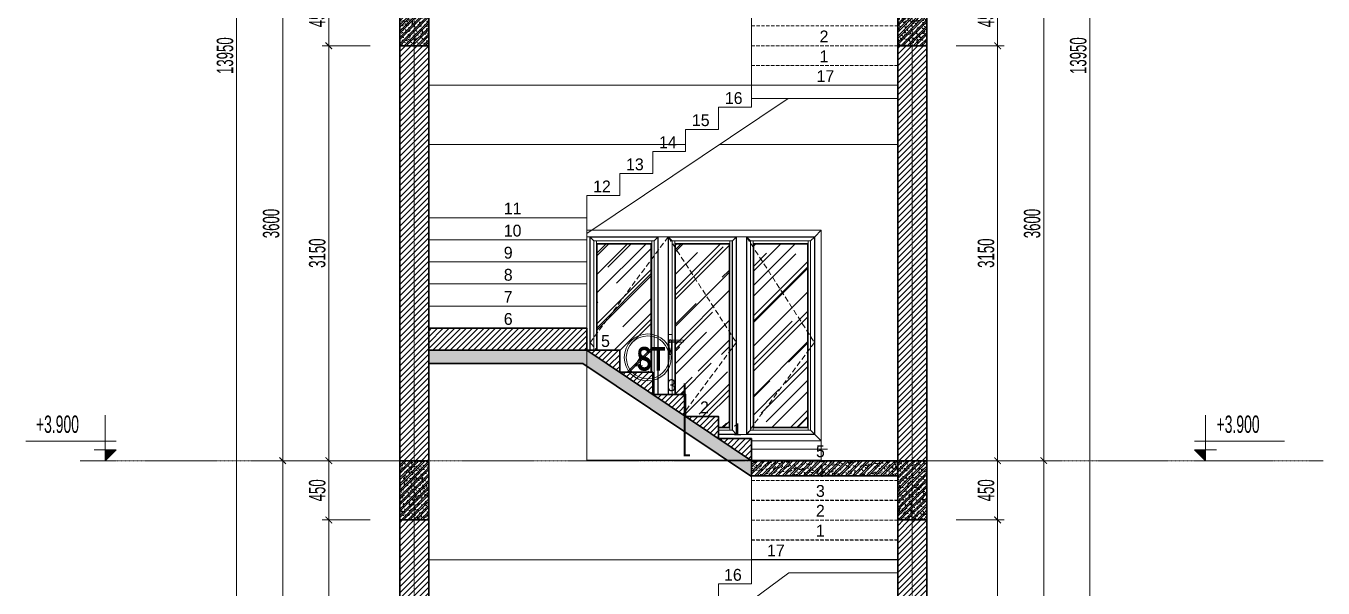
# Model space of a CAD drawing. Header units: millimetres. Extents: x 1336014 to 2939047, y -333549 to -60566.
# Drawn here: x 1497974 to 1507820, y -155129 to -150862 of the extents above; entities that cross this region are included whole.
import ezdxf
from ezdxf.enums import TextEntityAlignment as Align
from ezdxf.xclip import XClip

# ---------------------------------------------------------------- set-up
doc = ezdxf.new("R2010")
doc.units = ezdxf.units.MM
doc.header["$MEASUREMENT"] = 0
doc.header["$XCLIPFRAME"] = 2
for name, pattern in [('CENTER2', [1.125, 0.75, -0.125, 0.125, -0.125]), ('DASHED', [0.75, 0.5, -0.25]), ('HIDDEN', [0.375, 0.25, -0.125])]:
    doc.linetypes.add(name, pattern=pattern)
for name, color, linetype, lineweight in [('01.Cut', 255, 'Continuous', 35), ('02.Thay', 145, 'Continuous', 15), ('03.Manh', 251, 'Continuous', 13), ('04.Khuat', 250, 'HIDDEN', 18), ('06.betong', 2, 'Continuous', 35), ('08.Dim', 156, 'Continuous', 15), ('09.Hatch', 250, 'Continuous', 5), ('10.Text', 254, 'Continuous', 18), ('10.truc', 250, 'CENTER2', 20), ('CA.thay 145', 145, 'Continuous', 18), ('DIM', 252, 'Continuous', 20), ('manh 08', 8, 'Continuous', 9), ('noi that 15', 15, 'Continuous', 9), ('thay 145', 145, 'Continuous', 18)]:
    doc.layers.add(name, color=color, linetype=linetype, lineweight=lineweight)
doc.layers.add('text', color=7, linetype='Continuous')
doc.styles.add('AVANTH', font='')
doc.styles.add('AVANTHB', font='')
doc.styles.add('TT5_Text Dim', font='hoatbif.shx', dxfattribs={"width": 0.6})
doc.styles.get('AVANTH').set_extended_font_data('.VnAvantH')
doc.styles.get('AVANTHB').set_extended_font_data('.VnAvantH', bold=True)
doc.dimstyles.new('TT5_Dim 1-50', dxfattribs={"dimscale": 50, "dimtxt": 2.5, "dimasz": 1, "dimexe": 1, "dimexo": 0.5, "dimgap": 0.5, "dimtad": 1, "dimdec": 0, "dimzin": 0, "dimdsep": 46, "dimtxsty": 'TT5_Text Dim', "dimblk": 'ARCHTICK', "dimcen": 0, "dimdle": 1, "dimclrd": 256, "dimclre": 256, "dimclrt": 1, "dimadec": 0, "dimazin": 0, "dimtfac": 0.015, "dimtdec": 0, "dimtix": 1, "dimtmove": 2, "dimatfit": 3, "dimldrblk": 'DOT', "dimfxl": 1, "dimtolj": 1, "dimtzin": 0, "dimlwd": -1, "dimlwe": -1, "dimarcsym": 1})
pattern_1 = [(45, (598528.763, -172857.428), (-22.0970869, 22.0970869), [])]
pattern_2 = [(50, (598528.763, -172857.43), (64.5534164, -5.647692), [6.75, -74.25]), (355, (598528.76, -172857.43), (-12.48762, 67.697292), [5.4, -59.4]), (100.4514, (598534.14, -172857.9), (52.0658444, 62.049559), [5.736617, -63.10279]), (46.1842, (598528.76, -172839.43), (96.0516944, -14.896711), [10.125, -111.375]), (96.6356, (598536.77, -172840.67), (84.1196435, 87.670608), [8.604926, -94.65417]), (351.1842, (598528.76, -172839.43), (84.119575, 87.670674), [8.1, -89.1]), (21, (598537.763, -172843.93), (53.7216347, -36.2357002), [6.75, -74.25]), (326, (598537.76, -172843.93), (21.89838, 65.263504), [5.4, -59.4]), (71.4514, (598542.24, -172846.95), (75.6200366, 29.0277447), [5.736617, -63.10279]), (37.5, (598528.763, -172857.428), (1.094387, 29.96044684), [0, -58.68, 0, -60.3, 0, -59.625]), (7.5, (598528.763, -172857.428), (23.6762584, 35.4970541), [0, -34.38, 0, -57.33, 0, -22.725]), (327.5, (598508.693, -172857.428), (48.04401926, -2.02993846), [0, -22.5, 0, -70.2, 0, -93.15]), (317.5, (598499.693, -172857.428), (52.4867552, 9.0094484), [0, -29.25, 0, -46.62, 0, -66.15]), (45, (598528.763, -172857.428), (-23.8648539, 23.8648539), []), (45, (598544.673, -172857.428), (-23.8648539, 23.8648539), [])]

# ---------------------------------------------------------------- blocks, each defined once
blk = doc.blocks.new('A$C4E7C6F34')
at = {"layer": 'DIM'}
blk.add_hatch(color=256, dxfattribs=at).paths.add_polyline_path([(-38, 0), (-38, 138), (-178, 138)])
for p, q in [((-38, 576), (-38, 0)), ((964, 248), (-178, 248)), ((-178, 138), (101, 138)), ((-178, 138), (-38, 0)), ((-178, 0), (101, 0))]:
    blk.add_line(p, q, dxfattribs=at)
at = {"layer": 'text', "style": 'TT5_Text Dim', "flags": 8}
blk.add_attdef('%%P0.000', text='', height=220, dxfattribs=at).set_placement((102, 461), align=Align.MIDDLE_LEFT)
blk = doc.blocks.new('_ARCHTICK')
at = {"const_width": 0.15}
blk.add_lwpolyline([(-0.5, -0.5), (0.5, 0.5)], dxfattribs=at)
blk = doc.blocks.new('*D847')
at = {"layer": '08.Dim', "transparency": 16777216}
for p, q in [((1505349.7, -158112.4), (1505349.7, -154561.9)), ((1505036.2, -154611.9), (1505399.7, -154611.9)), ((1504836.2, -158062.4), (1505399.7, -158062.4))]:
    blk.add_line(p, q, dxfattribs=at)
at = {"layer": 'Defpoints', "color": 0, "transparency": 16777216}
for p in [(1505011.2, -154611.9), (1505349.7, -154611.9), (1504811.2, -158062.4)]:
    blk.add_point(p, dxfattribs=at)
at = {"layer": '08.Dim', "transparency": 16777216, "xscale": 50, "yscale": 50, "zscale": 50}
for p, rotation in [((1505349.7, -154611.9), 90), ((1505349.7, -158062.4), 270)]:
    blk.add_blockref('_ARCHTICK', p, dxfattribs=dict(at, rotation=rotation))
at = {"layer": '08.Dim', "color": 1, "transparency": 16777216, "insert": (1505262.2, -156337.2), "char_height": 125, "attachment_point": 5, "rotation": 90, "style": 'TT5_Text Dim'}
blk.add_mtext('\\A1;3450', dxfattribs=at)
blk = doc.blocks.new('_DOT')
blk.add_line((-0.5, 0), (-1, 0))
at = {"const_width": 0.5}
blk.add_lwpolyline([(-0.25, 0, 1), (0.25, 0, 1)], format="xyb", close=True, dxfattribs=at)
blk = doc.blocks.new('*D848')
at = {"layer": '08.Dim', "transparency": 16777216}
for p, q in [((1504975.7, -154161.9), (1505399.7, -154161.9)), ((1505349.7, -154661.9), (1505349.7, -154111.9)), ((1505036.2, -154611.9), (1505399.7, -154611.9))]:
    blk.add_line(p, q, dxfattribs=at)
at = {"layer": 'Defpoints', "color": 0, "transparency": 16777216}
for p in [(1504950.7, -154161.9), (1505349.7, -154161.9), (1505011.2, -154611.9)]:
    blk.add_point(p, dxfattribs=at)
at = {"layer": '08.Dim', "transparency": 16777216, "xscale": 50, "yscale": 50, "zscale": 50}
for p, rotation in [((1505349.7, -154161.9), 90), ((1505349.7, -154611.9), 270)]:
    blk.add_blockref('_ARCHTICK', p, dxfattribs=dict(at, rotation=rotation))
at = {"layer": '08.Dim', "color": 1, "transparency": 16777216, "insert": (1505262.2, -154386.9), "char_height": 125, "attachment_point": 5, "rotation": 90, "style": 'TT5_Text Dim'}
blk.add_mtext('\\A1;450', dxfattribs=at)
blk = doc.blocks.new('*D849')
at = {"layer": '08.Dim', "transparency": 16777216}
for p, q in [((1505036.2, -151011.5), (1505399.7, -151011.5)), ((1505349.7, -154211.9), (1505349.7, -150961.5)), ((1504975.7, -154161.9), (1505399.7, -154161.9))]:
    blk.add_line(p, q, dxfattribs=at)
at = {"layer": 'Defpoints', "color": 0, "transparency": 16777216}
for p in [(1505011.2, -151011.5), (1505349.7, -151011.5), (1504950.7, -154161.9)]:
    blk.add_point(p, dxfattribs=at)
at = {"layer": '08.Dim', "transparency": 16777216, "xscale": 50, "yscale": 50, "zscale": 50}
for p, rotation in [((1505349.7, -151011.5), 90), ((1505349.7, -154161.9), 270)]:
    blk.add_blockref('_ARCHTICK', p, dxfattribs=dict(at, rotation=rotation))
at = {"layer": '08.Dim', "color": 1, "transparency": 16777216, "insert": (1505262.2, -152586.7), "char_height": 125, "attachment_point": 5, "rotation": 90, "style": 'TT5_Text Dim'}
blk.add_mtext('\\A1;3150', dxfattribs=at)
blk = doc.blocks.new('*D850')
at = {"layer": '08.Dim', "transparency": 16777216}
for p, q in [((1505349.7, -151062.5), (1505349.7, -150512.5)), ((1504836.2, -150562.5), (1505399.7, -150562.5)), ((1505036.2, -151012.5), (1505399.7, -151012.5))]:
    blk.add_line(p, q, dxfattribs=at)
at = {"layer": 'Defpoints', "color": 0, "transparency": 16777216}
for p in [(1504811.2, -150562.5), (1505349.7, -150562.5), (1505011.2, -151012.5)]:
    blk.add_point(p, dxfattribs=at)
at = {"layer": '08.Dim', "transparency": 16777216, "xscale": 50, "yscale": 50, "zscale": 50}
for p, rotation in [((1505349.7, -150562.5), 90), ((1505349.7, -151012.5), 270)]:
    blk.add_blockref('_ARCHTICK', p, dxfattribs=dict(at, rotation=rotation))
at = {"layer": '08.Dim', "color": 1, "transparency": 16777216, "insert": (1505262.2, -150787.5), "char_height": 125, "attachment_point": 5, "rotation": 90, "style": 'TT5_Text Dim'}
blk.add_mtext('\\A1;450', dxfattribs=at)
blk = doc.blocks.new('*D855')
at = {"layer": '08.Dim', "transparency": 16777216}
for p, q in [((1505036.2, -154161.9), (1505749.7, -154161.9)), ((1505699.7, -158112.4), (1505699.7, -154111.9)), ((1505036.2, -158062.4), (1505749.7, -158062.4))]:
    blk.add_line(p, q, dxfattribs=at)
at = {"layer": 'Defpoints', "color": 0, "transparency": 16777216}
for p in [(1505011.2, -154161.9), (1505699.7, -154161.9), (1505011.2, -158062.4)]:
    blk.add_point(p, dxfattribs=at)
at = {"layer": '08.Dim', "transparency": 16777216, "xscale": 50, "yscale": 50, "zscale": 50}
for p, rotation in [((1505699.7, -154161.9), 90), ((1505699.7, -158062.4), 270)]:
    blk.add_blockref('_ARCHTICK', p, dxfattribs=dict(at, rotation=rotation))
at = {"layer": '08.Dim', "color": 1, "transparency": 16777216, "insert": (1505612.2, -156112.2), "char_height": 125, "attachment_point": 5, "rotation": 90, "style": 'TT5_Text Dim'}
blk.add_mtext('\\A1;3900', dxfattribs=at)
blk = doc.blocks.new('*D856')
at = {"layer": '08.Dim', "transparency": 16777216}
for p, q in [((1505699.7, -154211.9), (1505699.7, -150511.5)), ((1505036.2, -150561.5), (1505749.7, -150561.5)), ((1505036.2, -154161.9), (1505749.7, -154161.9))]:
    blk.add_line(p, q, dxfattribs=at)
at = {"layer": 'Defpoints', "color": 0, "transparency": 16777216}
for p in [(1505011.2, -150561.5), (1505699.7, -150561.5), (1505011.2, -154161.9)]:
    blk.add_point(p, dxfattribs=at)
at = {"layer": '08.Dim', "transparency": 16777216, "xscale": 50, "yscale": 50, "zscale": 50}
for p, rotation in [((1505699.7, -150561.5), 90), ((1505699.7, -154161.9), 270)]:
    blk.add_blockref('_ARCHTICK', p, dxfattribs=dict(at, rotation=rotation))
at = {"layer": '08.Dim', "color": 1, "transparency": 16777216, "insert": (1505612.2, -152361.7), "char_height": 125, "attachment_point": 5, "rotation": 90, "style": 'TT5_Text Dim'}
blk.add_mtext('\\A1;3600', dxfattribs=at)
blk = doc.blocks.new('*D860')
at = {"layer": '08.Dim', "transparency": 16777216}
for p, q in [((1505036.2, -144112.2), (1506099.7, -144112.2)), ((1506049.7, -158112.4), (1506049.7, -144062.2)), ((1505036.2, -158062.4), (1506099.7, -158062.4))]:
    blk.add_line(p, q, dxfattribs=at)
at = {"layer": 'Defpoints', "color": 0, "transparency": 16777216}
for p in [(1505011.2, -144112.2), (1506049.7, -144112.2), (1505011.2, -158062.4)]:
    blk.add_point(p, dxfattribs=at)
at = {"layer": '08.Dim', "transparency": 16777216, "xscale": 50, "yscale": 50, "zscale": 50}
for p, rotation in [((1506049.7, -144112.2), 90), ((1506049.7, -158062.4), 270)]:
    blk.add_blockref('_ARCHTICK', p, dxfattribs=dict(at, rotation=rotation))
at = {"layer": '08.Dim', "color": 1, "transparency": 16777216, "insert": (1505962.2, -151087.3), "char_height": 125, "attachment_point": 5, "rotation": 90, "style": 'TT5_Text Dim'}
blk.add_mtext('\\A1;13950', dxfattribs=at)
blk = doc.blocks.new('*D862')
at = {"layer": '08.Dim', "transparency": 16777216}
for p, q in [((1500272.7, -158112.4), (1500272.7, -154561.9)), ((1500586.2, -154611.9), (1500222.7, -154611.9)), ((1500586.2, -158062.4), (1500222.7, -158062.4))]:
    blk.add_line(p, q, dxfattribs=at)
at = {"layer": 'Defpoints', "color": 0, "transparency": 16777216}
for p in [(1500272.7, -154611.9), (1500611.2, -154611.9), (1500611.2, -158062.4)]:
    blk.add_point(p, dxfattribs=at)
at = {"layer": '08.Dim', "transparency": 16777216, "xscale": 50, "yscale": 50, "zscale": 50}
for p, rotation in [((1500272.7, -154611.9), 90), ((1500272.7, -158062.4), 270)]:
    blk.add_blockref('_ARCHTICK', p, dxfattribs=dict(at, rotation=rotation))
at = {"layer": '08.Dim', "color": 1, "transparency": 16777216, "insert": (1500185.2, -156337.2), "char_height": 125, "attachment_point": 5, "rotation": 90, "style": 'TT5_Text Dim'}
blk.add_mtext('\\A1;3450', dxfattribs=at)
blk = doc.blocks.new('*D863')
at = {"layer": '08.Dim', "transparency": 16777216}
for p, q in [((1500586.2, -154161.9), (1500222.7, -154161.9)), ((1500272.7, -154661.9), (1500272.7, -154111.9)), ((1500586.2, -154611.9), (1500222.7, -154611.9))]:
    blk.add_line(p, q, dxfattribs=at)
at = {"layer": 'Defpoints', "color": 0, "transparency": 16777216}
for p in [(1500272.7, -154161.9), (1500611.2, -154161.9), (1500611.2, -154611.9)]:
    blk.add_point(p, dxfattribs=at)
at = {"layer": '08.Dim', "transparency": 16777216, "xscale": 50, "yscale": 50, "zscale": 50}
for p, rotation in [((1500272.7, -154161.9), 90), ((1500272.7, -154611.9), 270)]:
    blk.add_blockref('_ARCHTICK', p, dxfattribs=dict(at, rotation=rotation))
at = {"layer": '08.Dim', "color": 1, "transparency": 16777216, "insert": (1500185.2, -154386.9), "char_height": 125, "attachment_point": 5, "rotation": 90, "style": 'TT5_Text Dim'}
blk.add_mtext('\\A1;450', dxfattribs=at)
blk = doc.blocks.new('*D864')
at = {"layer": '08.Dim', "transparency": 16777216}
for p, q in [((1500586.2, -151011.5), (1500222.7, -151011.5)), ((1500272.7, -154211.9), (1500272.7, -150961.5)), ((1500586.2, -154161.9), (1500222.7, -154161.9))]:
    blk.add_line(p, q, dxfattribs=at)
at = {"layer": 'Defpoints', "color": 0, "transparency": 16777216}
for p in [(1500272.7, -151011.5), (1500611.2, -151011.5), (1500611.2, -154161.9)]:
    blk.add_point(p, dxfattribs=at)
at = {"layer": '08.Dim', "transparency": 16777216, "xscale": 50, "yscale": 50, "zscale": 50}
for p, rotation in [((1500272.7, -151011.5), 90), ((1500272.7, -154161.9), 270)]:
    blk.add_blockref('_ARCHTICK', p, dxfattribs=dict(at, rotation=rotation))
at = {"layer": '08.Dim', "color": 1, "transparency": 16777216, "insert": (1500185.2, -152586.7), "char_height": 125, "attachment_point": 5, "rotation": 90, "style": 'TT5_Text Dim'}
blk.add_mtext('\\A1;3150', dxfattribs=at)
blk = doc.blocks.new('*D865')
at = {"layer": '08.Dim', "transparency": 16777216}
for p, q in [((1500272.7, -151062.5), (1500272.7, -150512.5)), ((1500586.2, -150562.5), (1500222.7, -150562.5)), ((1500586.2, -151012.5), (1500222.7, -151012.5))]:
    blk.add_line(p, q, dxfattribs=at)
at = {"layer": 'Defpoints', "color": 0, "transparency": 16777216}
for p in [(1500272.7, -150562.5), (1500611.2, -150562.5), (1500611.2, -151012.5)]:
    blk.add_point(p, dxfattribs=at)
at = {"layer": '08.Dim', "transparency": 16777216, "xscale": 50, "yscale": 50, "zscale": 50}
for p, rotation in [((1500272.7, -150562.5), 90), ((1500272.7, -151012.5), 270)]:
    blk.add_blockref('_ARCHTICK', p, dxfattribs=dict(at, rotation=rotation))
at = {"layer": '08.Dim', "color": 1, "transparency": 16777216, "insert": (1500185.2, -150787.5), "char_height": 125, "attachment_point": 5, "rotation": 90, "style": 'TT5_Text Dim'}
blk.add_mtext('\\A1;450', dxfattribs=at)
blk = doc.blocks.new('*D870')
at = {"layer": '08.Dim', "transparency": 16777216}
for p, q in [((1500586.2, -154161.9), (1499872.7, -154161.9)), ((1499922.7, -158112.4), (1499922.7, -154111.9)), ((1500586.2, -158062.4), (1499872.7, -158062.4))]:
    blk.add_line(p, q, dxfattribs=at)
at = {"layer": 'Defpoints', "color": 0, "transparency": 16777216}
for p in [(1499922.7, -154161.9), (1500611.2, -154161.9), (1500611.2, -158062.4)]:
    blk.add_point(p, dxfattribs=at)
at = {"layer": '08.Dim', "transparency": 16777216, "xscale": 50, "yscale": 50, "zscale": 50}
for p, rotation in [((1499922.7, -154161.9), 90), ((1499922.7, -158062.4), 270)]:
    blk.add_blockref('_ARCHTICK', p, dxfattribs=dict(at, rotation=rotation))
at = {"layer": '08.Dim', "color": 1, "transparency": 16777216, "insert": (1499835.2, -156112.2), "char_height": 125, "attachment_point": 5, "rotation": 90, "style": 'TT5_Text Dim'}
blk.add_mtext('\\A1;3900', dxfattribs=at)
blk = doc.blocks.new('*D871')
at = {"layer": '08.Dim', "transparency": 16777216}
for p, q in [((1499922.7, -154211.9), (1499922.7, -150511.5)), ((1500586.2, -150561.5), (1499872.7, -150561.5)), ((1500586.2, -154161.9), (1499872.7, -154161.9))]:
    blk.add_line(p, q, dxfattribs=at)
at = {"layer": 'Defpoints', "color": 0, "transparency": 16777216}
for p in [(1499922.7, -150561.5), (1500611.2, -150561.5), (1500611.2, -154161.9)]:
    blk.add_point(p, dxfattribs=at)
at = {"layer": '08.Dim', "transparency": 16777216, "xscale": 50, "yscale": 50, "zscale": 50}
for p, rotation in [((1499922.7, -150561.5), 90), ((1499922.7, -154161.9), 270)]:
    blk.add_blockref('_ARCHTICK', p, dxfattribs=dict(at, rotation=rotation))
at = {"layer": '08.Dim', "color": 1, "transparency": 16777216, "insert": (1499835.2, -152361.7), "char_height": 125, "attachment_point": 5, "rotation": 90, "style": 'TT5_Text Dim'}
blk.add_mtext('\\A1;3600', dxfattribs=at)
blk = doc.blocks.new('*D875')
at = {"layer": '08.Dim', "transparency": 16777216}
for p, q in [((1500586.2, -144112.2), (1499522.7, -144112.2)), ((1499572.7, -158112.4), (1499572.7, -144062.2)), ((1500586.2, -158062.4), (1499522.7, -158062.4))]:
    blk.add_line(p, q, dxfattribs=at)
at = {"layer": 'Defpoints', "color": 0, "transparency": 16777216}
for p in [(1499572.7, -144112.2), (1500611.2, -144112.2), (1500611.2, -158062.4)]:
    blk.add_point(p, dxfattribs=at)
at = {"layer": '08.Dim', "transparency": 16777216, "xscale": 50, "yscale": 50, "zscale": 50}
for p, rotation in [((1499572.7, -144112.2), 90), ((1499572.7, -158062.4), 270)]:
    blk.add_blockref('_ARCHTICK', p, dxfattribs=dict(at, rotation=rotation))
at = {"layer": '08.Dim', "color": 1, "transparency": 16777216, "insert": (1499485.2, -151087.3), "char_height": 125, "attachment_point": 5, "rotation": 90, "style": 'TT5_Text Dim'}
blk.add_mtext('\\A1;13950', dxfattribs=at)
blk = doc.blocks.new('A$C31C4286B')
at = {"layer": 'manh 08', "color": 8}
blk.add_circle((492, 948), 274, dxfattribs=at)
at = {"layer": 'noi that 15', "color": 2, "ltscale": 5}
blk.add_lwpolyline([(61, 644, 22.4, 22.4, 0), (61, -194, 22.4, 22.4, 0), (0, -194, 0, 0, 0), (0, 948, 0, 0, 0), (218, 948, 0, 0, 0)], format="xyseb", dxfattribs=at)
at = {"layer": 'thay 145'}
blk.add_circle((492, 948), 251, dxfattribs=at)
blk = doc.blocks.new('Khóa cửa sổ hệ 55')
at = {"color": 252}
for p, q in [((-10, -50), (-6.7, -147.1)), ((10, -50), (6.7, -147.1)), ((70.9, -92.6), (65.1, -98.6)), ((70.9, -92.6), (67.8, -100.3)), ((-3.7, -150), (3.7, -150)), ((42.6, -120.9), (48.6, -115.1)), ((42.6, -120.9), (50.3, -117.8))]:
    blk.add_line(p, q, dxfattribs=at)
for p, q in [((0, -40), (97.1, -43.3)), ((0, -60), (97.1, -56.7)), ((100, -53.7), (100, -46.3))]:
    blk.add_line(p, q)
blk.add_lwpolyline([(-8.3, -100), (-10.5, -100, -0.414214), (-13.5, -97), (-13.5, -3, -0.414214), (-10.5, 0), (10.5, 0, -0.414214), (13.5, -3), (13.5, -97, -0.414214), (10.5, -100), (8.3, -100)], format="xyb")
for centre, radius, start, end in [((0, -50), 10, 356.12929, 183.87071), ((0, -50), 82.7, 301.00842, 328.99158), ((-3.7, -147), 3, 181.93536, 270), ((3.7, -147), 3, 270, 358.06464)]:
    blk.add_arc(centre, radius, start, end, dxfattribs=at)
for centre, radius, start, end in [((0, -50), 10, 86.12929, 273.87071), ((97, -46.3), 3, 0, 88.06464), ((97, -53.7), 3, 271.93536, 0)]:
    blk.add_arc(centre, radius, start, end)
blk = doc.blocks.new('8oioio')
at = {"layer": '03.Manh', "ltscale": 0.1}
h = blk.add_hatch(dxfattribs=at)
h.set_pattern_fill('AR-RROOF', color=256, scale=200, angle=45)
h.paths.add_polyline_path([(894840, 17225.3), (895247.9, 17225.3), (895247.9, 15835.3), (894840, 15835.3)])
h = blk.add_hatch(dxfattribs=at)
h.set_pattern_fill('AR-RROOF', color=256, scale=200, angle=45)
h.paths.add_polyline_path([(895432.9, 17225.3), (895840.8, 17225.3), (895840.8, 15835.3), (895432.9, 15835.3)])
h = blk.add_hatch(dxfattribs=at)
h.set_pattern_fill('AR-RROOF', color=256, scale=200, angle=45)
h.paths.add_polyline_path([(896027.5, 17225.3), (896435.4, 17225.3), (896435.4, 15835.3), (896027.5, 15835.3)])
h = blk.add_hatch(dxfattribs=at)
h.set_pattern_fill('AR-RROOF', color=256, scale=200, angle=45)
h.paths.add_polyline_path([(896622.1, 17225.3), (897030, 17225.3), (897030, 15835.3), (896622.1, 15835.3)])
at = {"layer": '03.Manh'}
for p, q in [((895302.9, 15780.3), (895302.9, 17280.3)), ((895377.9, 15780.3), (895377.9, 17280.3)), ((895897.5, 15780.3), (895897.5, 17280.3)), ((895972.5, 15780.3), (895972.5, 17280.3)), ((896492.1, 15780.3), (896492.1, 17280.3)), ((896567.1, 15780.3), (896567.1, 17280.3)), ((895974.7, 16487.8), (896070.3, 16487.8))]:
    blk.add_line(p, q, dxfattribs=at)
for points in [[(894735, 17330.3), (897135, 17330.3), (897135, 15730.3), (894735, 15730.3)], [(894735, 17330.3), (894785, 17280.3), (894785, 15780.3), (894735, 15730.3)], [(894735, 17330.3), (897135, 17330.3), (897085, 17280.3), (894785, 17280.3)], [(897135, 17330.3), (897085, 17280.3), (897085, 15780.3), (897135, 15730.3)], [(894787.2, 17278.1), (894816.2, 17249.1), (894816.2, 15811.5), (894787.2, 15782.5)], [(894787.2, 17278.1), (895300.7, 17278.1), (895271.7, 17249.1), (894816.2, 17249.1)], [(894816.2, 17249.1), (894835, 17249.1), (894835, 15811.5), (894816.2, 15811.5)], [(895252.9, 17249.1), (894835, 17249.1), (894835, 17230.3), (895252.9, 17230.3)], [(895252.9, 15811.5), (895271.7, 15811.5), (895271.7, 17249.1), (895252.9, 17249.1)], [(895271.7, 17249.1), (895300.7, 17278.1), (895300.7, 15782.5), (895271.7, 15811.5)], [(895380.1, 17278.1), (895409.1, 17249.1), (895409.1, 15811.5), (895380.1, 15782.5)], [(895380.1, 17278.1), (895895.3, 17278.1), (895866.3, 17249.1), (895409.1, 17249.1)], [(895409.1, 17249.1), (895427.9, 17249.1), (895427.9, 15811.5), (895409.1, 15811.5)], [(895847.5, 17249.1), (895427.9, 17249.1), (895427.9, 17230.3), (895847.5, 17230.3)], [(895847.5, 15811.5), (895866.3, 15811.5), (895866.3, 17249.1), (895847.5, 17249.1)], [(895866.3, 17249.1), (895895.3, 17278.1), (895895.3, 15782.5), (895866.3, 15811.5)], [(895974.7, 17278.1), (896003.7, 17249.1), (896003.7, 15811.5), (895974.7, 15782.5)], [(895974.7, 17278.1), (896489.9, 17278.1), (896460.9, 17249.1), (896003.7, 17249.1)], [(896003.7, 17249.1), (896022.5, 17249.1), (896022.5, 15811.5), (896003.7, 15811.5)], [(896440.4, 17249.1), (896022.5, 17249.1), (896022.5, 17230.3), (896440.4, 17230.3)], [(896440.4, 15811.5), (896459.2, 15811.5), (896459.2, 17249.1), (896440.4, 17249.1)], [(896460.9, 17249.1), (896489.9, 17278.1), (896489.9, 15782.5), (896460.9, 15811.5)], [(896569.3, 17278.1), (896598.3, 17249.1), (896598.3, 15811.5), (896569.3, 15782.5)], [(896569.3, 17278.1), (897082.8, 17278.1), (897053.8, 17249.1), (896598.3, 17249.1)], [(896598.3, 17249.1), (896617.1, 17249.1), (896617.1, 15811.5), (896598.3, 15811.5)], [(897035, 17249.1), (896617.1, 17249.1), (896617.1, 17230.3), (897035, 17230.3)], [(897035, 15811.5), (897053.8, 15811.5), (897053.8, 17249.1), (897035, 17249.1)], [(897053.8, 15811.5), (897082.8, 15782.5), (897082.8, 17278.1), (897053.8, 17249.1)], [(894840, 17225.3), (895247.9, 17225.3), (895247.9, 15835.3), (894840, 15835.3)], [(895432.9, 17225.3), (895840.8, 17225.3), (895840.8, 15835.3), (895432.9, 15835.3)], [(896027.5, 17225.3), (896435.4, 17225.3), (896435.4, 15835.3), (896027.5, 15835.3)], [(896622.1, 17225.3), (897030, 17225.3), (897030, 15835.3), (896622.1, 15835.3)], [(897135, 15730.3), (894735, 15730.3), (894785, 15780.3), (897085, 15780.3)], [(894816.2, 15811.5), (895271.7, 15811.5), (895300.7, 15782.5), (894787.2, 15782.5)], [(894835, 15830.3), (895252.9, 15830.3), (895252.9, 15811.5), (894835, 15811.5)], [(895409.1, 15811.5), (895866.3, 15811.5), (895895.3, 15782.5), (895380.1, 15782.5)], [(895427.9, 15830.3), (895847.5, 15830.3), (895847.5, 15811.5), (895427.9, 15811.5)], [(896003.7, 15811.5), (896460.9, 15811.5), (896489.9, 15782.5), (895974.7, 15782.5)], [(896022.5, 15830.3), (896440.4, 15830.3), (896440.4, 15811.5), (896022.5, 15811.5)], [(896598.3, 15811.5), (897053.8, 15811.5), (897082.8, 15782.5), (896569.3, 15782.5)], [(896617.1, 15830.3), (897035, 15830.3), (897035, 15811.5), (896617.1, 15811.5)]]:
    blk.add_lwpolyline(points, close=True, dxfattribs=at)
at = {"layer": '03.Manh', "linetype": 'DASHED', "ltscale": 80}
for points in [[(895300.7, 17278.1), (894787.2, 16478.1), (895300.7, 15782.5)], [(895972.5, 17280.3), (895380.1, 16478.1), (895972.5, 15780.3)], [(895974.7, 17278.1), (896489.9, 16478.1), (895974.7, 15782.5)], [(896569.3, 17278.1), (897082.8, 16478.1), (896569.3, 15782.5)]]:
    blk.add_lwpolyline(points, dxfattribs=at)
at = {"layer": '03.Manh'}
blk.add_blockref('Khóa cửa sổ hệ 55', (895988.4, 16537.8), dxfattribs=at)

msp = doc.modelspace()

# ---------------------------------------------------------------- hatches: boundary and pattern name
at = {"layer": '09.Hatch', "ltscale": 50}
h = msp.add_hatch(dxfattribs=at)
h.set_pattern_fill('BTCT', color=256, scale=9, style=0)
h.set_pattern_definition(pattern_2)
h.paths.add_polyline_path([(1500811.2, -150562.5), (1501031.2, -150562.5), (1501031.2, -151012.5), (1500811.2, -151012.5)])
h = msp.add_hatch(dxfattribs=at)
h.set_pattern_fill('BTCT', color=256, scale=9, style=0)
h.set_pattern_definition(pattern_2)
h.paths.add_polyline_path([(1504811.2, -150562.5), (1504591.2, -150562.5), (1504591.2, -151012.5), (1504811.2, -151012.5)])
h = msp.add_hatch(dxfattribs=at)
h.set_pattern_fill('TUONGXAY', color=256, scale=250, style=0)
h.set_pattern_definition(pattern_1)
h.paths.add_polyline_path([(1500811.2, -151012.5), (1501031.2, -151012.5), (1501031.2, -154161.9), (1500811.2, -154161.9)])
h = msp.add_hatch(dxfattribs=at)
h.set_pattern_fill('TUONGXAY', color=256, scale=250, style=0)
h.set_pattern_definition(pattern_1)
h.paths.add_polyline_path([(1504591.2, -151012.5), (1504811.2, -151012.5), (1504811.2, -154161.9), (1504591.2, -154161.9)])
h = msp.add_hatch(dxfattribs=at)
h.set_pattern_fill('TUONGXAY', color=256, scale=250, style=0)
h.set_pattern_definition([(45, (598528.763, -172769), (-22.0970869, 22.0970869), [])])
h.paths.add_polyline_path([(1501031.2, -153155.9), (1502231.2, -153155.9), (1502231.2, -153323.6), (1501031.2, -153323.6)])
h = msp.add_hatch(dxfattribs=at)
h.set_pattern_fill('BTCT', color=256, scale=10, style=0)
h.set_pattern_definition([(50, (-295173.97, -101000.705), (71.7260183, -6.2752135), [7.5, -82.5]), (355, (-295173.97, -101000.705), (-13.8751334, 75.2192134), [6, -66]), (100.4514, (-295167.994, -101001.23), (57.8509382, 68.9439542), [6.374019, -70.1142112]), (46.1842, (-295173.97, -100980.705), (106.724105, -16.5519014), [11.25, -123.75]), (96.6356, (-295165.08, -100982.08), (93.4662706, 97.411787), [9.561029, -105.1713]), (351.1842, (-295173.97, -100980.7), (93.4661945, 97.41186), [9, -99]), (21, (-295163.97, -100985.705), (59.6907052, -40.261889), [7.5, -82.5]), (326, (-295163.97, -100985.705), (24.3315332, 72.5150045), [6, -66]), (71.4514, (-295159, -100989.06), (84.0222629, 32.2530497), [6.374019, -70.1142112]), (37.5, (-295173.97, -101000.705), (1.21598553, 33.2893854), [0, -65.2, 0, -67, 0, -66.25]), (7.5, (-295173.97, -101000.705), (26.30695374, 39.4411712), [0, -38.2, 0, -63.7, 0, -25.25]), (327.5, (-295196.27, -101000.705), (53.3822436, -2.25548717), [0, -25, 0, -78, 0, -103.5]), (317.5, (-295206.27, -101000.705), (58.3186169, 10.0104982), [0, -32.5, 0, -51.8, 0, -73.5]), (45, (-295173.97, -101000.705), (-26.5165043, 26.5165043), []), (45, (-295156.294, -101000.705), (-26.5165043, 26.5165043), [])])
h.paths.add_polyline_path([(1501031.2, -153323.6), (1501031.2, -153423.6), (1502200.7, -153423.6), (1503481.2, -154282.8), (1503481.2, -154162.4), (1502231.2, -153323.6)])
h = msp.add_hatch(dxfattribs=at)
h.set_pattern_fill('TUONGXAY', color=256, scale=250, style=0)
h.set_pattern_definition([(45, (-295173.97, -101000.705), (-22.0970869, 22.0970869), [])])
h.paths.add_polyline_path([(1502231.2, -153323.6), (1503481.2, -154162.4), (1503481.2, -153994.3), (1503231.2, -153994.3), (1503231.2, -153826.6), (1502981.2, -153826.6), (1502981.2, -153658.9), (1502731.2, -153658.9), (1502731.2, -153491.2), (1502481.2, -153491.2), (1502481.2, -153323.6)])
h = msp.add_hatch(dxfattribs=at)
h.set_pattern_fill('BTCT', color=256, scale=9, style=0)
h.set_pattern_definition(pattern_2)
h.paths.add_polyline_path([(1500811.2, -154161.9), (1501031.2, -154161.9), (1501031.2, -154611.9), (1500811.2, -154611.9)])
h = msp.add_hatch(dxfattribs=at)
h.set_pattern_fill('BTCT', color=256, scale=10, style=0)
h.set_pattern_definition([(50, (598528.763, -172857.43), (71.7260183, -6.2752135), [7.5, -82.5]), (355, (598528.76, -172857.43), (-13.8751334, 75.2192134), [6, -66]), (100.4514, (598534.74, -172857.95), (57.850938, 68.943954), [6.374019, -70.114211]), (46.1842, (598528.76, -172837.43), (106.724105, -16.5519014), [11.25, -123.75]), (96.6356, (598537.66, -172838.81), (93.46627, 97.411787), [9.561029, -105.1713]), (351.1842, (598528.76, -172837.43), (93.466195, 97.41186), [9, -99]), (21, (598538.763, -172842.43), (59.6907052, -40.261889), [7.5, -82.5]), (326, (598538.76, -172842.43), (24.331533, 72.5150045), [6, -66]), (71.4514, (598543.74, -172845.78), (84.022263, 32.2530497), [6.374019, -70.114211]), (37.5, (598528.763, -172857.428), (1.2159855, 33.2893854), [0, -65.2, 0, -67, 0, -66.25]), (7.5, (598528.763, -172857.428), (26.3069537, 39.4411712), [0, -38.2, 0, -63.7, 0, -25.25]), (327.5, (598506.463, -172857.428), (53.3822436, -2.2554872), [0, -25, 0, -78, 0, -103.5]), (317.5, (598496.463, -172857.43), (58.318617, 10.0104982), [0, -32.5, 0, -51.8, 0, -73.5]), (45, (598528.763, -172857.428), (-26.5165043, 26.5165043), []), (45, (598546.44, -172857.428), (-26.5165043, 26.5165043), [])])
h.paths.add_polyline_path([(1503481.2, -154161.9), (1504591.2, -154161.9), (1504591.2, -154276.9), (1503481.2, -154276.9)])
h = msp.add_hatch(dxfattribs=at)
h.set_pattern_fill('BTCT', color=256, scale=9, style=0)
h.set_pattern_definition(pattern_2)
h.paths.add_polyline_path([(1504811.2, -154161.9), (1504591.2, -154161.9), (1504591.2, -154611.9), (1504811.2, -154611.9)])
h = msp.add_hatch(dxfattribs=at)
h.set_pattern_fill('TUONGXAY', color=256, scale=250, style=0)
h.set_pattern_definition([(45, (317024.273, -41542.795), (-22.0970869, 22.0970869), [])])
h.paths.add_polyline_path([(1501031.2, -154611.9), (1500811.2, -154611.9), (1500811.2, -157050.7), (1501031.2, -157050.7)])
h = msp.add_hatch(dxfattribs=at)
h.set_pattern_fill('TUONGXAY', color=256, scale=250, style=0)
h.set_pattern_definition(pattern_1)
h.paths.add_polyline_path([(1504591.2, -154611.9), (1504811.2, -154611.9), (1504811.2, -158062.4), (1504591.2, -158062.4)])

# ---------------------------------------------------------------- linework, layer by layer
at = {"layer": '01.Cut'}
for points in [[(1500811.2, -151012.5), (1501031.2, -151012.5), (1501031.2, -154161.9), (1500811.2, -154161.9)], [(1504591.2, -151012.5), (1504811.2, -151012.5), (1504811.2, -154161.9), (1504591.2, -154161.9)], [(1501031.2, -153155.9), (1502231.2, -153155.9), (1502231.2, -153323.6), (1501031.2, -153323.6)], [(1501031.2, -154611.9), (1500811.2, -154611.9), (1500811.2, -157050.7), (1501031.2, -157050.7)], [(1504591.2, -154611.9), (1504811.2, -154611.9), (1504811.2, -158062.4), (1504591.2, -158062.4)]]:
    msp.add_lwpolyline(points, close=True, dxfattribs=at)
msp.add_lwpolyline([(1502231.2, -153323.6), (1503481.2, -154162.4), (1503481.2, -153994.3), (1503231.2, -153994.3), (1503231.2, -153826.6), (1502981.2, -153826.6), (1502981.2, -153658.9), (1502731.2, -153658.9), (1502731.2, -153491.2), (1502481.2, -153491.2), (1502481.2, -153323.6), (1502231.2, -153323.6)], dxfattribs=at)
at = {"layer": '02.Thay'}
for points in [[(1503481.2, -150677.5), (1504591.2, -150677.5), (1504591.2, -151412.5), (1503481.2, -151412.5)], [(1501031.2, -152317.5), (1502231.2, -152317.5), (1502231.2, -152485.2), (1501031.2, -152485.2)], [(1504011.2, -152412.2), (1502231.2, -152412.2), (1502231.2, -154159.2), (1504011.2, -154159.2)], [(1501031.2, -152485.2), (1502231.2, -152485.2), (1502231.2, -152652.9), (1501031.2, -152652.9)], [(1501031.2, -152652.9), (1502231.2, -152652.9), (1502231.2, -152820.5), (1501031.2, -152820.5)], [(1501031.2, -152820.5), (1502231.2, -152820.5), (1502231.2, -152988.2), (1501031.2, -152988.2)], [(1501031.2, -152988.2), (1502231.2, -152988.2), (1502231.2, -153155.9), (1501031.2, -153155.9)], [(1503481.2, -154276.9), (1504591.2, -154276.9), (1504591.2, -154912.5), (1503481.2, -154912.5)]]:
    msp.add_lwpolyline(points, close=True, dxfattribs=at)
for points in [[(1502231.2, -152317.5), (1502231.2, -152149.8), (1502481.2, -152149.8), (1502481.2, -151982.2), (1502731.2, -151982.2), (1502731.2, -151814.5), (1502981.2, -151814.5), (1502981.2, -151646.8), (1503231.2, -151646.8), (1503231.2, -151479.1), (1503481.2, -151479.1), (1503481.2, -151312.5), (1503481.2, -151245.7)], [(1503481.2, -151312.5), (1504591.2, -151312.5)], [(1502231.2, -152437.9), (1503760.1, -151412.5), (1504591.2, -151412.5)], [(1502731.2, -153658.9), (1502731.2, -153491.2), (1502481.2, -153491.2), (1502481.2, -153323.6), (1502231.2, -153323.6)], [(1502231.2, -153323.6), (1503481.2, -154162.4)], [(1501031.2, -153423.6), (1502200.7, -153423.6), (1503481.2, -154282.8)], [(1503481.2, -154161.9), (1503481.2, -153994.3), (1503231.2, -153994.3), (1503231.2, -153826.6), (1502981.2, -153826.6), (1502981.2, -153658.9), (1502731.2, -153658.9)], [(1502231.2, -156024.2), (1502231.2, -155838.9), (1502481.2, -155838.9), (1502481.2, -155653.6), (1502731.2, -155653.6), (1502731.2, -155468.3), (1502981.2, -155468.3), (1502981.2, -155283), (1503231.2, -155283), (1503231.2, -155097.8), (1503481.2, -155097.8), (1503481.2, -154912.5), (1504591.2, -154912.5)], [(1503481.2, -154911.9), (1504591.2, -154911.9)], [(1502231.2, -156148.7), (1503764.2, -155012.5), (1504591.2, -155012.5)]]:
    msp.add_lwpolyline(points, dxfattribs=at)
at = {"layer": '03.Manh'}
for points in [[(1502981.2, -151762.5), (1501031.2, -151762.5), (1501031.2, -151312.5), (1504591.2, -151312.5), (1504591.2, -151762.5), (1503238.3, -151762.5)], [(1502981.2, -155364.4), (1501031.2, -155364.4), (1501031.2, -154914.4), (1504591.2, -154914.4), (1504591.2, -155364.4), (1503289.4, -155364.4)]]:
    msp.add_lwpolyline(points, dxfattribs=at)
at = {"layer": '04.Khuat', "ltscale": 100}
for points in [[(1503481.2, -150861.9), (1504591.2, -150861.9), (1504591.2, -151012), (1503481.2, -151012)], [(1503481.2, -151012), (1504591.2, -151012), (1504591.2, -151162), (1503481.2, -151162)], [(1503481.2, -151162.4), (1504591.2, -151162.4), (1504591.2, -151312.5), (1503481.2, -151312.5)], [(1503481.2, -154162.4), (1504591.2, -154162.4), (1504591.2, -154312.4), (1503481.2, -154312.4)], [(1503481.2, -154312.9), (1504591.2, -154312.9), (1504591.2, -154462.9), (1503481.2, -154462.9)], [(1503481.2, -154463.4), (1504591.2, -154463.4), (1504591.2, -154613.4), (1503481.2, -154613.4)], [(1503481.2, -154613.9), (1504591.2, -154613.9), (1504591.2, -154763.9), (1503481.2, -154763.9)], [(1503481.2, -154764.4), (1504591.2, -154764.4), (1504591.2, -154914.4), (1503481.2, -154914.4)]]:
    msp.add_lwpolyline(points, close=True, dxfattribs=at)
at = {"layer": '06.betong'}
for points in [[(1500811.2, -150562.5), (1501031.2, -150562.5), (1501031.2, -151012.5), (1500811.2, -151012.5)], [(1504811.2, -150562.5), (1504591.2, -150562.5), (1504591.2, -151012.5), (1504811.2, -151012.5)], [(1500811.2, -154161.9), (1501031.2, -154161.9), (1501031.2, -154611.9), (1500811.2, -154611.9)], [(1503481.2, -154161.9), (1504591.2, -154161.9), (1504591.2, -154276.9), (1503481.2, -154276.9)], [(1504811.2, -154161.9), (1504591.2, -154161.9), (1504591.2, -154611.9), (1504811.2, -154611.9)]]:
    msp.add_lwpolyline(points, close=True, dxfattribs=at)
msp.add_lwpolyline([(1501031.2, -153323.6), (1501031.2, -153423.6), (1502200.7, -153423.6), (1503481.2, -154282.8), (1503481.2, -154162.4), (1502231.2, -153323.6), (1501031.2, -153323.6)], dxfattribs=at)
at = {"layer": '10.truc'}
for p, q in [((1500921.2, -144266.6), (1500921.2, -161246.4)), ((1504701.2, -144266.6), (1504701.2, -161246.4))]:
    msp.add_line(p, q, dxfattribs=at)
msp.add_lwpolyline([(1498385.9, -154161.9), (1507820.2, -154161.9)], dxfattribs=at)

# ---------------------------------------------------------------- block references
at = {"layer": '03.Manh'}
ref = msp.add_blockref('8oioio', (606876.2, -169742.5), dxfattribs=at)
XClip(ref).set_block_clipping_path([(895354.9999779871, 17380.4451941317), (895354.9999779756, 16418.955532626), (895604.9999779754, 16418.9555326339), (895604.9999779871, 16251.2814771545), (895854.9999779871, 16251.2814771545), (895854.9999779871, 16083.6074216751), (896104.9999779754, 16083.6074216751), (896104.9999779754, 15915.9333661956), (896354.9999779754, 15915.9333661956), (896354.9999779871, 15748.2593107162), (896604.9999779871, 15748.2593107162), (896604.9999779871, 15668.5852552368), (897182.0884470502, 15668.5852552368), (897182.0884470502, 17407.0852552368), (895354.9999779871, 17407.0852552368)])
at = {"layer": '08.Dim'}
ref = msp.add_blockref('A$C4E7C6F34', (1498552.2, -154161.9), dxfattribs=dict(at, xscale=-0.6, yscale=0.6, zscale=0.6))
ref.add_attrib('%%P0.000', '+3.900', dxfattribs={"layer": 'text', "height": 132, "style": 'TT5_Text Dim', "width": 0.6, "flags": 8}).set_placement((1498049.5, -153885.1), align=Align.MIDDLE_LEFT)
ref = msp.add_blockref('A$C4E7C6F34', (1506950.2, -154161.9), dxfattribs=dict(at, xscale=0.6, yscale=0.6, zscale=0.6))
ref.add_attrib('%%P0.000', '+3.900', dxfattribs={"layer": 'text', "height": 132, "style": 'TT5_Text Dim', "width": 0.6, "flags": 8}).set_placement((1507011.7, -153885.1), align=Align.MIDDLE_LEFT)
at = {"layer": 'CA.thay 145', "xscale": -0.650000000372529, "yscale": 0.6500000002113385, "zscale": 0.6500000001008934}
msp.add_blockref('A$C31C4286B', (1503013.9, -153994.3), dxfattribs=at)

# ---------------------------------------------------------------- texts
at = {"layer": '10.Text', "style": 'AVANTH'}
for s, p in [('2', (1503998.5, -150986.6)), ('1', (1503998.5, -151137.1)), ('17', (1503975.8, -151287.6)), ('16', (1503279.3, -151454.3)), ('15', (1503029.3, -151622)), ('14', (1502779.3, -151789.6)), ('13', (1502529.3, -151957.3)), ('12', (1502279.3, -152125)), ('11', (1501601.2, -152292.7)), ('10', (1501601.2, -152460.3)), ('9', (1501601.2, -152628)), ('8', (1501601.2, -152795.7)), ('7', (1501601.2, -152963.4)), ('6', (1501601.2, -153131)), ('5', (1502339.5, -153298.7)), ('4', (1502590.7, -153466.4)), ('3', (1502840.7, -153634.1)), ('2', (1503090.7, -153801.7)), ('1', (1503340.7, -153969.4)), ('5', (1503970.7, -154135.7)), ('4', (1503970.7, -154286.7)), ('3', (1503970.7, -154436.7)), ('2', (1503970.7, -154587.2)), ('1', (1503970.7, -154737.7)), ('17', (1503599.8, -154888.2)), ('16', (1503273.5, -155073.4))]:
    msp.add_text(s, height=90, dxfattribs=at).set_placement(p)
at = {"layer": 'text', "style": 'AVANTHB', "width": 0.7}
msp.add_text('sT', height=180, dxfattribs=at).set_placement((1502610.7, -153478.5))

# ---------------------------------------------------------------- dimensions: what is measured, and where the dimension line sits
at = {"layer": '08.Dim'}
for base, p1, p2, picture, middle in [((1499572.7, -144112.2), (1500611.2, -158062.4), (1500611.2, -144112.2), '*D875', (1499485.2, -151087.3)), ((1506049.7, -144112.2), (1505011.2, -158062.4), (1505011.2, -144112.2), '*D860', (1505962.2, -151087.3)), ((1499922.7, -150561.5), (1500611.2, -154161.9), (1500611.2, -150561.5), '*D871', (1499835.2, -152361.7)), ((1500272.7, -150562.5), (1500611.2, -151012.5), (1500611.2, -150562.5), '*D865', (1500185.2, -150787.5)), ((1505349.7, -150562.5), (1505011.2, -151012.5), (1504811.2, -150562.5), '*D850', (1505262.2, -150787.5)), ((1505699.7, -150561.5), (1505011.2, -154161.9), (1505011.2, -150561.5), '*D856', (1505612.2, -152361.7)), ((1500272.7, -151011.5), (1500611.2, -154161.9), (1500611.2, -151011.5), '*D864', (1500185.2, -152586.7)), ((1505349.7, -151011.5), (1504950.7, -154161.9), (1505011.2, -151011.5), '*D849', (1505262.2, -152586.7)), ((1499922.6747, -154161.9277), (1500611.1747, -158062.392), (1500611.1747, -154161.9277), '*D870', (1499835.1747, -156112.1599)), ((1500272.7, -154161.9), (1500611.2, -154611.9), (1500611.2, -154161.9), '*D863', (1500185.2, -154386.9)), ((1505349.7, -154161.9), (1505011.2, -154611.9), (1504950.7, -154161.9), '*D848', (1505262.2, -154386.9)), ((1505699.6747, -154161.9277), (1505011.1747, -158062.392), (1505011.1747, -154161.9277), '*D855', (1505612.1747, -156112.1599)), ((1500272.6747, -154611.9277), (1500611.1747, -158062.392), (1500611.1747, -154611.9277), '*D862', (1500185.1747, -156337.1599)), ((1505349.6747, -154611.9277), (1504811.1747, -158062.392), (1505011.1747, -154611.9277), '*D847', (1505262.1747, -156337.1599))]:
    dim = msp.add_linear_dim(base=base, p1=p1, p2=p2, angle=90, dimstyle='TT5_Dim 1-50', dxfattribs=at)
    dim.commit()
    dim.dimension.update_dxf_attribs({"geometry": picture, "text_midpoint": middle})

doc.saveas('drawing.dxf')
